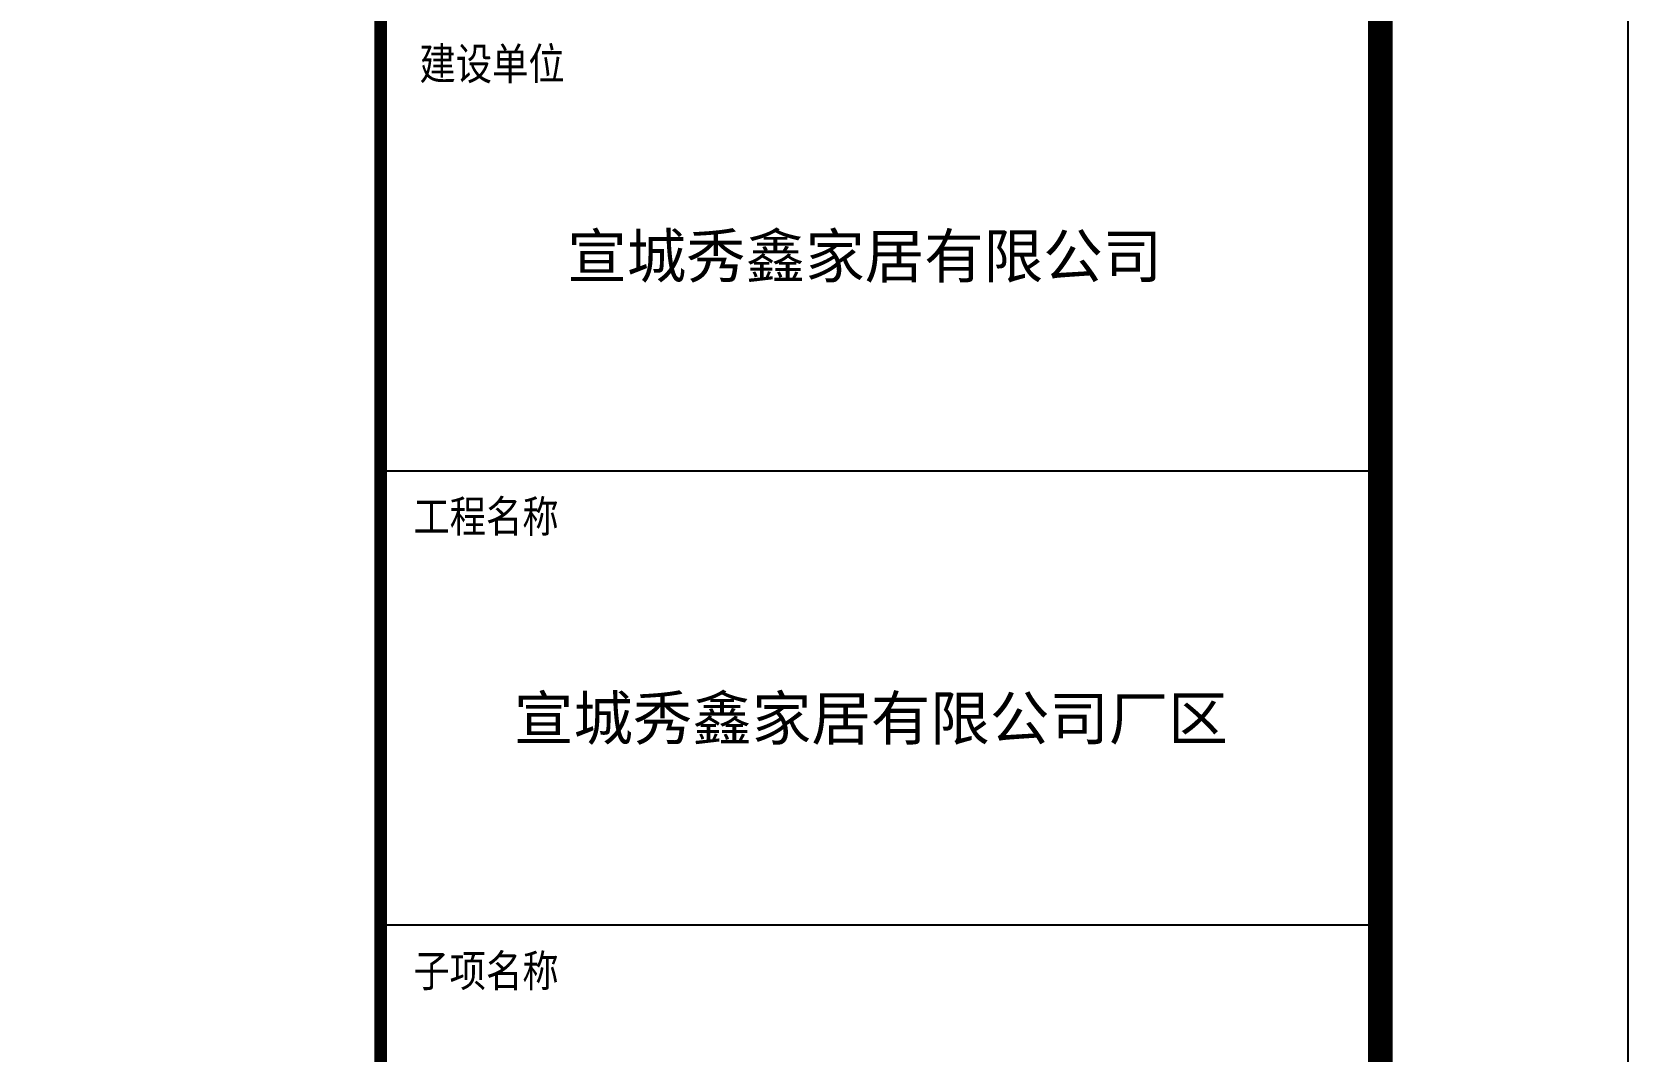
# Model space of a CAD drawing. Extents: x -427546 to -314919, y 698702 to 968782.
# Drawn here: x -348107 to -338446, y 711829 to 717999 of the extents above; entities that cross this region are included whole.
import ezdxf

# ---------------------------------------------------------------- set-up
doc = ezdxf.new("R2010")
doc.units = 0
doc.header["$LTSCALE"] = 1000
doc.header["$MEASUREMENT"] = 0
for name, color, linetype in [('1', 1, 'CONTINUOUS'), ('PP-PM-TK', 7, 'CONTINUOUS'), ('PUB_TEXT', 7, 'CONTINUOUS'), ('PUB_TITLE', 4, 'CONTINUOUS')]:
    doc.layers.add(name, color=color, linetype=linetype)
doc.styles.add('-黑体', font='simhei.ttf', dxfattribs={"width": 0.8})
doc.styles.add('TQ', font='txt.shx', dxfattribs={"width": 0.8, "bigfont": 'hztxt.shx'})

msp = doc.modelspace()

# ---------------------------------------------------------------- linework, layer by layer
at = {"layer": '1'}
for p, q in [((-345995.8, 715342.3), (-339945.8, 715342.3)), ((-345995.8, 712592.3), (-339945.8, 712592.3))]:
    msp.add_line(p, q, dxfattribs=at)
at = {"layer": 'PP-PM-TK', "color": 4, "const_width": 77}
msp.add_lwpolyline([(-345995.8, 760201.8), (-345995.8, 700201.8)], dxfattribs=at)
at = {"layer": 'PUB_TITLE'}
msp.add_lwpolyline([(-427545.8, 698701.8), (-338445.8, 698701.8), (-338445.8, 761701.8), (-427545.8, 761701.8)], close=True, dxfattribs=at)
at = {"layer": 'PUB_TITLE', "const_width": 150}
msp.add_lwpolyline([(-423795.8, 700201.8), (-339945.8, 700201.8), (-339945.8, 760201.8), (-423795.8, 760201.8)], close=True, dxfattribs=at)

# ---------------------------------------------------------------- texts
at = {"layer": 'PUB_TEXT', "color": 2, "style": 'TQ'}
for s, p in [('建设单位', (-345761.7, 717688.3)), ('工程名称', (-345798.6, 714948.1)), ('子项名称', (-345798.6, 712197.4))]:
    msp.add_text(s, height=220, dxfattribs=at).set_placement(p)
at = {"layer": 'PUB_TITLE', "color": 255, "style": '-黑体'}
for s, p in [('宣城秀鑫家居有限公司', (-344866.9, 716510.3)), ('宣城秀鑫家居有限公司厂区', (-345189.7, 713712.3))]:
    msp.add_text(s, height=264, dxfattribs=at).set_placement(p)

doc.saveas('drawing.dxf')
